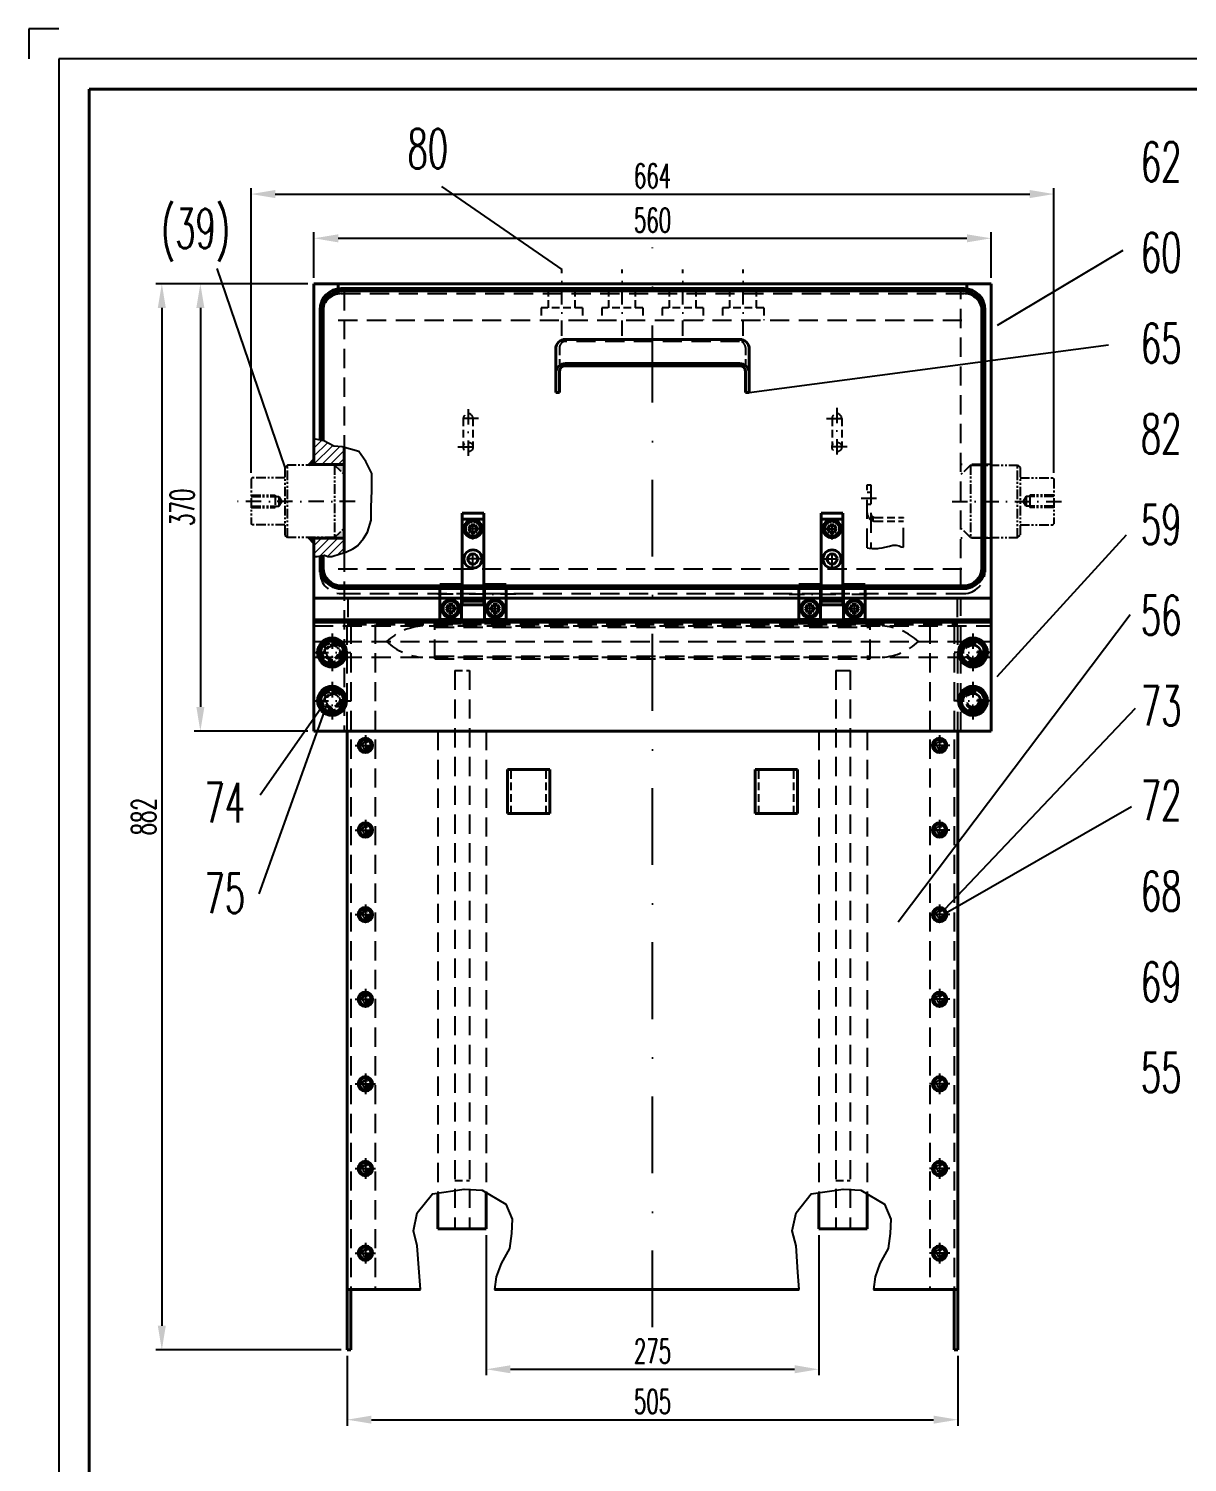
# Model space of a CAD drawing. Extents: x -1561 to -720, y 5788 to 6382.
# Drawn here: x -1561.4 to -1369.7, y 6144.7 to 6381.8 of the extents above; entities that cross this region are included whole.
import ezdxf

# ---------------------------------------------------------------- set-up
doc = ezdxf.new("R2010")
doc.units = 0
for name, pattern in [('PHANTOM2', [31.75, 15.875, -3.175, 3.175, -3.175, 3.175, -3.175]), ('STRICHPUNKT', [25.4, 12.7, -6.35, 0, -6.35]), ('VERDECKT', [9.525, 6.35, -3.175])]:
    doc.linetypes.add(name, pattern=pattern)
doc.layers.get('Defpoints').update_dxf_attribs({"linetype": 'CONTINUOUS'})
for name, color, linetype, lineweight in [('ACHSE', 150, 'STRICHPUNKT', 25), ('ANGEDEUTET', 150, 'PHANTOM2', 25), ('BEM', 6, 'CONTINUOUS', 25), ('SCHRAFFUR', 252, 'CONTINUOUS', 13), ('TEXT_7', 1, 'CONTINUOUS', 60), ('VERDECKT', 2, 'VERDECKT', 25), ('VOLL_03', 6, 'CONTINUOUS', 25), ('VOLL_05', 7, 'CONTINUOUS', 40)]:
    doc.layers.add(name, color=color, linetype=linetype, lineweight=lineweight)
doc.styles.add('ROMANS', font='romans.shx', dxfattribs={"width": 0.6, "height": 80})
doc.styles.get("Standard").update_dxf_attribs({"font": 'romans.shx', "width": 0.6})
doc.dimstyles.get("Standard").update_dxf_attribs({"dimtxt": 4, "dimasz": 4, "dimexe": 1, "dimexo": 1, "dimgap": 1, "dimtad": 1, "dimdsep": 46, "dimtxsty": 'Standard', "dimcen": 0, "dimclrd": 256, "dimclre": 256, "dimclrt": 256, "dimazin": 0, "dimtfac": 1, "dimtmove": 0, "dimatfit": 3, "dimfxl": 0, "dimtolj": 1, "dimtzin": 0, "dimarcsym": 0})

# ---------------------------------------------------------------- blocks, each defined once
blk = doc.blocks.new('*D60')
at = {"layer": 'BEM', "lineweight": -2}
for p, q in [((-1524.58, 6308.33), (-1524.58, 6355.47)), ((-1520.58, 6354.47), (-1395.78, 6354.47)), ((-1391.78, 6308.33), (-1391.78, 6355.47))]:
    blk.add_line(p, q, dxfattribs=at)
at = {"layer": 'BEM'}
for points in [[(-1520.58, 6355.14), (-1520.58, 6353.8), (-1524.58, 6354.47)], [(-1395.78, 6355.14), (-1395.78, 6353.8), (-1391.78, 6354.47)]]:
    blk.add_solid(points, dxfattribs=at)
at = {"layer": 'Defpoints', "color": 0}
for p in [(-1391.78, 6354.47), (-1524.58, 6307.33), (-1391.78, 6307.33)]:
    blk.add_point(p, dxfattribs=at)
at = {"layer": 'BEM', "insert": (-1458.18, 6357.47), "char_height": 4, "attachment_point": 5}
blk.add_mtext('\\A1;664', dxfattribs=at)
blk = doc.blocks.new('*D38')
at = {"layer": 'BEM', "lineweight": -2}
for p, q in [((-1515.18, 6339.63), (-1540.35, 6339.63)), ((-1539.35, 6335.63), (-1539.35, 6167.26)), ((-1509.68, 6163.26), (-1540.35, 6163.26))]:
    blk.add_line(p, q, dxfattribs=at)
at = {"layer": 'BEM'}
for points in [[(-1540.02, 6335.63), (-1538.69, 6335.63), (-1539.35, 6339.63)], [(-1540.02, 6167.26), (-1538.69, 6167.26), (-1539.35, 6163.26)]]:
    blk.add_solid(points, dxfattribs=at)
at = {"layer": 'Defpoints', "color": 0}
for p in [(-1514.18, 6339.63), (-1539.35, 6163.26), (-1508.68, 6163.26)]:
    blk.add_point(p, dxfattribs=at)
at = {"layer": 'BEM', "insert": (-1542.35, 6251.45), "char_height": 4, "attachment_point": 5, "rotation": 90}
blk.add_mtext('\\A1;882', dxfattribs=at)
blk = doc.blocks.new('*D37')
at = {"layer": 'BEM', "lineweight": -2}
for p, q in [((-1515.18, 6339.63), (-1533.98, 6339.63)), ((-1532.98, 6335.63), (-1532.98, 6269.63)), ((-1515.18, 6265.63), (-1533.98, 6265.63))]:
    blk.add_line(p, q, dxfattribs=at)
at = {"layer": 'BEM'}
for points in [[(-1533.64, 6335.63), (-1532.31, 6335.63), (-1532.98, 6339.63)], [(-1533.64, 6269.63), (-1532.31, 6269.63), (-1532.98, 6265.63)]]:
    blk.add_solid(points, dxfattribs=at)
at = {"layer": 'Defpoints', "color": 0}
for p in [(-1514.18, 6339.63), (-1532.98, 6265.63), (-1514.18, 6265.63)]:
    blk.add_point(p, dxfattribs=at)
at = {"layer": 'BEM', "insert": (-1535.98, 6302.63), "char_height": 4, "attachment_point": 5, "rotation": 90}
blk.add_mtext('\\A1;370', dxfattribs=at)
blk = doc.blocks.new('*D36')
at = {"layer": 'BEM', "lineweight": -2}
for p, q in [((-1514.18, 6340.63), (-1514.18, 6348.15)), ((-1510.18, 6347.15), (-1406.18, 6347.15)), ((-1402.18, 6340.63), (-1402.18, 6348.15))]:
    blk.add_line(p, q, dxfattribs=at)
at = {"layer": 'BEM'}
for points in [[(-1510.18, 6347.81), (-1510.18, 6346.48), (-1514.18, 6347.15)], [(-1406.18, 6347.81), (-1406.18, 6346.48), (-1402.18, 6347.15)]]:
    blk.add_solid(points, dxfattribs=at)
at = {"layer": 'Defpoints', "color": 0}
for p in [(-1402.18, 6347.15), (-1514.18, 6339.63), (-1402.18, 6339.63)]:
    blk.add_point(p, dxfattribs=at)
at = {"layer": 'BEM', "insert": (-1458.18, 6350.15), "char_height": 4, "attachment_point": 5}
blk.add_mtext('\\A1;560', dxfattribs=at)
blk = doc.blocks.new('*D35')
at = {"layer": 'BEM', "lineweight": -2}
for p, q in [((-1508.68, 6162.26), (-1508.68, 6150.71)), ((-1407.68, 6162.26), (-1407.68, 6150.71)), ((-1504.68, 6151.71), (-1411.68, 6151.71))]:
    blk.add_line(p, q, dxfattribs=at)
at = {"layer": 'BEM'}
for points in [[(-1504.68, 6152.38), (-1504.68, 6151.05), (-1508.68, 6151.71)], [(-1411.68, 6152.38), (-1411.68, 6151.05), (-1407.68, 6151.71)]]:
    blk.add_solid(points, dxfattribs=at)
at = {"layer": 'Defpoints', "color": 0}
for p in [(-1508.68, 6163.26), (-1407.68, 6163.26), (-1407.68, 6151.71)]:
    blk.add_point(p, dxfattribs=at)
at = {"layer": 'BEM', "insert": (-1458.18, 6154.71), "char_height": 4, "attachment_point": 5}
blk.add_mtext('\\A1;505', dxfattribs=at)
blk = doc.blocks.new('*D34')
at = {"layer": 'BEM', "lineweight": -2}
for p, q in [((-1485.68, 6182.26), (-1485.68, 6159.05)), ((-1430.68, 6182.26), (-1430.68, 6159.05)), ((-1481.68, 6160.05), (-1434.68, 6160.05))]:
    blk.add_line(p, q, dxfattribs=at)
at = {"layer": 'BEM'}
for points in [[(-1481.68, 6160.72), (-1481.68, 6159.39), (-1485.68, 6160.05)], [(-1434.68, 6160.72), (-1434.68, 6159.39), (-1430.68, 6160.05)]]:
    blk.add_solid(points, dxfattribs=at)
at = {"layer": 'Defpoints', "color": 0}
for p in [(-1485.68, 6183.26), (-1430.68, 6183.26), (-1430.68, 6160.05)]:
    blk.add_point(p, dxfattribs=at)
at = {"layer": 'BEM', "insert": (-1458.18, 6163.05), "char_height": 4, "attachment_point": 5}
blk.add_mtext('\\A1;275', dxfattribs=at)

msp = doc.modelspace()

# ---------------------------------------------------------------- hatches: boundary and pattern name
at = {"layer": 'SCHRAFFUR'}
h = msp.add_hatch(dxfattribs=at)
h.set_pattern_fill('ANSI31', color=256, scale=0.3, style=0)
h.set_pattern_definition([(45, (50, 2042.6136), (-0.6735192, 0.6735192), [])])
h.paths.add_polyline_path([(-1509.1835, 6312.5617), (-1509.5271, 6312.6599), (-1510.9001, 6312.772), (-1512.5532, 6313.6405), (-1514.1835, 6313.9493), (-1514.1835, 6309.733), (-1509.1835, 6309.733)])
h.paths.add_polyline_path([(-1512.4691, 6294.7302), (-1511.8807, 6294.5341), (-1511.2083, 6294.5341), (-1509.8353, 6294.9263), (-1509.1835, 6295.13), (-1509.1835, 6297.533), (-1514.1835, 6297.533), (-1514.1835, 6294.4982), (-1513.646, 6294.5341)])
for points in [[(-1514.1835, 6309.633), (-1514.1835, 6310.4815), (-1515.032, 6309.633)], [(-1514.1835, 6296.7845), (-1515.032, 6297.633), (-1514.1835, 6297.633)]]:
    msp.add_hatch(color=256, dxfattribs=at).paths.add_polyline_path(points)
h = msp.add_hatch(color=256, dxfattribs=at)
h.paths.add_polyline_path([(-1509.1835, 6309.733), (-1510.8835, 6309.733), (-1509.1835, 6308.033)])
h.paths.add_polyline_path([(-1509.1835, 6297.533), (-1509.1835, 6299.233), (-1510.8835, 6297.533)])

# ---------------------------------------------------------------- linework, layer by layer
at = {"layer": 'ACHSE'}
for p, q in [((-1458.1835, 6166.9968), (-1458.1835, 6345.6073)), ((-1507.384, 6207.2614), (-1503.9829, 6207.2614)), ((-1505.6835, 6208.962), (-1505.6835, 6205.5609)), ((-1408.9829, 6207.2614), (-1412.384, 6207.2614)), ((-1410.6835, 6208.962), (-1410.6835, 6205.5609)), ((-1505.6835, 6194.962), (-1505.6835, 6191.5609)), ((-1410.6835, 6194.962), (-1410.6835, 6191.5609)), ((-1507.384, 6193.2614), (-1503.9829, 6193.2614)), ((-1408.9829, 6193.2614), (-1412.384, 6193.2614)), ((-1505.6835, 6180.962), (-1505.6835, 6177.5609)), ((-1410.6835, 6180.962), (-1410.6835, 6177.5609)), ((-1507.384, 6179.2614), (-1503.9829, 6179.2614)), ((-1408.9829, 6179.2614), (-1412.384, 6179.2614))]:
    msp.add_line(p, q, dxfattribs=at)
at = {"layer": 'ACHSE', "ltscale": 0.2}
for p, q in [((-1473.1835, 6331.033), (-1473.1835, 6342.0131)), ((-1463.1835, 6331.033), (-1463.1835, 6342.0131)), ((-1453.1835, 6331.033), (-1453.1835, 6342.0131)), ((-1443.1835, 6331.033), (-1443.1835, 6342.0131)), ((-1488.6835, 6318.8681), (-1488.6835, 6310.9142)), ((-1427.6835, 6319.0915), (-1427.6835, 6311.1768)), ((-1486.9702, 6317.3522), (-1490.3967, 6317.3522)), ((-1429.3967, 6317.3522), (-1425.9702, 6317.3522)), ((-1490.3967, 6312.6274), (-1486.9702, 6312.6274)), ((-1425.9702, 6312.6274), (-1429.3967, 6312.6274)), ((-1423.6835, 6304.153), (-1421.0835, 6304.153)), ((-1507.3933, 6303.633), (-1527.0114, 6303.633)), ((-1408.6152, 6303.633), (-1390.0427, 6303.633)), ((-1487.8835, 6297.2976), (-1487.8835, 6300.8976)), ((-1428.4835, 6297.2976), (-1428.4835, 6300.8976)), ((-1486.0835, 6299.0976), (-1489.6835, 6299.0976)), ((-1430.2835, 6299.0976), (-1426.6835, 6299.0976)), ((-1487.8835, 6292.2976), (-1487.8835, 6295.8976)), ((-1428.4835, 6292.2976), (-1428.4835, 6295.8976)), ((-1486.0835, 6294.0976), (-1489.6835, 6294.0976)), ((-1430.2835, 6294.0976), (-1426.6835, 6294.0976)), ((-1480.7943, 6288.2976), (-1494.5176, 6288.2976)), ((-1491.5835, 6284.0976), (-1491.5835, 6287.6976)), ((-1484.1835, 6284.0976), (-1484.1835, 6287.6976)), ((-1435.5727, 6288.2976), (-1421.8493, 6288.2976)), ((-1432.1835, 6284.0976), (-1432.1835, 6287.6976)), ((-1424.7835, 6284.0976), (-1424.7835, 6287.6976)), ((-1489.7835, 6285.8976), (-1493.3835, 6285.8976)), ((-1485.9835, 6285.8976), (-1482.3835, 6285.8976)), ((-1430.3835, 6285.8976), (-1433.9835, 6285.8976)), ((-1426.5835, 6285.8976), (-1422.9835, 6285.8976)), ((-1511.1835, 6281.7491), (-1511.1835, 6275.5168)), ((-1405.1835, 6281.7491), (-1405.1835, 6275.5168)), ((-1514.2996, 6278.633), (-1508.0673, 6278.633)), ((-1402.0673, 6278.633), (-1408.2996, 6278.633)), ((-1511.1835, 6273.7491), (-1511.1835, 6267.5168)), ((-1405.1835, 6273.7491), (-1405.1835, 6267.5168)), ((-1514.2996, 6270.633), (-1508.0673, 6270.633)), ((-1402.0673, 6270.633), (-1408.2996, 6270.633)), ((-1505.6835, 6264.962), (-1505.6835, 6261.5609)), ((-1410.6835, 6264.962), (-1410.6835, 6261.5609)), ((-1507.384, 6263.2614), (-1503.9829, 6263.2614)), ((-1408.9829, 6263.2614), (-1412.384, 6263.2614)), ((-1505.6835, 6250.962), (-1505.6835, 6247.5609)), ((-1410.6835, 6250.962), (-1410.6835, 6247.5609)), ((-1507.384, 6249.2614), (-1503.9829, 6249.2614)), ((-1408.9829, 6249.2614), (-1412.384, 6249.2614)), ((-1507.384, 6235.2614), (-1503.9829, 6235.2614)), ((-1505.6835, 6236.962), (-1505.6835, 6233.5609)), ((-1408.9829, 6235.2614), (-1412.384, 6235.2614)), ((-1410.6835, 6236.962), (-1410.6835, 6233.5609)), ((-1507.384, 6221.2614), (-1503.9829, 6221.2614)), ((-1505.6835, 6222.962), (-1505.6835, 6219.5609)), ((-1408.9829, 6221.2614), (-1412.384, 6221.2614)), ((-1410.6835, 6222.962), (-1410.6835, 6219.5609))]:
    msp.add_line(p, q, dxfattribs=at)
at = {"layer": 'ANGEDEUTET', "ltscale": 0.1}
for p, q in [((-1518.5835, 6309.633), (-1518.9835, 6309.233)), ((-1518.9835, 6309.233), (-1518.9835, 6298.033)), ((-1510.7835, 6309.633), (-1518.5835, 6309.633)), ((-1518.5835, 6297.633), (-1518.5835, 6309.633)), ((-1510.8835, 6309.733), (-1509.1835, 6308.033)), ((-1510.7835, 6309.633), (-1510.7835, 6297.633)), ((-1405.5835, 6309.633), (-1407.1835, 6308.033)), ((-1405.5835, 6309.633), (-1405.5835, 6297.633)), ((-1405.5835, 6309.633), (-1397.7835, 6309.633)), ((-1397.7835, 6309.633), (-1397.3835, 6309.233)), ((-1397.7835, 6297.633), (-1397.7835, 6309.633)), ((-1397.3835, 6309.233), (-1397.3835, 6298.033)), ((-1524.3835, 6307.533), (-1524.5835, 6307.333)), ((-1524.5835, 6307.333), (-1524.5835, 6299.933)), ((-1518.9835, 6307.533), (-1524.3835, 6307.533)), ((-1397.3835, 6307.533), (-1391.9835, 6307.533)), ((-1391.9835, 6307.533), (-1391.7835, 6307.333)), ((-1391.7835, 6307.333), (-1391.7835, 6299.933)), ((-1524.5835, 6304.633), (-1520.6128, 6304.633)), ((-1524.5835, 6304.449), (-1520.0128, 6304.449)), ((-1520.6128, 6304.633), (-1520.6128, 6302.633)), ((-1520.0128, 6304.449), (-1519.5225, 6303.633)), ((-1520.0128, 6304.449), (-1520.0128, 6302.817)), ((-1396.3542, 6304.449), (-1396.8445, 6303.633)), ((-1391.7835, 6304.449), (-1396.3542, 6304.449)), ((-1396.3542, 6304.449), (-1396.3542, 6302.817)), ((-1391.7835, 6304.633), (-1395.7542, 6304.633)), ((-1395.7542, 6304.633), (-1395.7542, 6302.633)), ((-1524.5835, 6302.817), (-1520.0128, 6302.817)), ((-1524.5835, 6302.633), (-1520.6128, 6302.633)), ((-1520.0128, 6302.817), (-1519.5225, 6303.633)), ((-1396.3542, 6302.817), (-1396.8445, 6303.633)), ((-1391.7835, 6302.817), (-1396.3542, 6302.817)), ((-1391.7835, 6302.633), (-1395.7542, 6302.633)), ((-1524.3835, 6299.733), (-1524.5835, 6299.933)), ((-1518.9835, 6299.733), (-1524.3835, 6299.733)), ((-1397.3835, 6299.733), (-1391.9835, 6299.733)), ((-1391.9835, 6299.733), (-1391.7835, 6299.933)), ((-1518.5835, 6297.633), (-1518.9835, 6298.033)), ((-1510.7835, 6297.633), (-1518.5835, 6297.633)), ((-1510.8835, 6297.533), (-1509.1835, 6299.233)), ((-1405.5835, 6297.633), (-1407.1835, 6299.233)), ((-1405.5835, 6297.633), (-1397.7835, 6297.633)), ((-1397.7835, 6297.633), (-1397.3835, 6298.033))]:
    msp.add_line(p, q, dxfattribs=at)
at = {"layer": 'BEM'}
for p, q in [((-1493.08, 6355.7085), (-1473.1835, 6342.0131)), ((-1380.3922, 6345.107), (-1401.1835, 6332.7296)), ((-1530.265, 6342.141), (-1518.9835, 6309.233)), ((-1442.1835, 6321.633), (-1382.7405, 6329.5027)), ((-1401.1835, 6274.6304), (-1379.7906, 6298.0704)), ((-1379.1672, 6284.838), (-1417.5667, 6234.0396)), ((-1523.2342, 6238.692), (-1512.1835, 6269.647)), ((-1523.0818, 6255.0961), (-1513.1493, 6269.2561)), ((-1378.3497, 6269.3634), (-1409.8578, 6236.1322)), ((-1410.0835, 6235.2614), (-1378.9627, 6253.1757))]:
    msp.add_line(p, q, dxfattribs=at)
for points in [[(-1514.1835, 6294.4982), (-1513.646, 6294.5341), (-1512.4691, 6294.7302), (-1511.8807, 6294.5341), (-1511.2083, 6294.5341), (-1509.8353, 6294.9263), (-1508.9387, 6295.2064), (-1507.7619, 6295.7948), (-1506.9774, 6296.299), (-1505.9967, 6297.4757), (-1505.3243, 6298.5402), (-1504.7359, 6300.5013), (-1504.7359, 6302.6585), (-1504.6238, 6305.404), (-1504.6238, 6308.2615), (-1505.6044, 6310.2226), (-1506.7813, 6311.8755), (-1509.5271, 6312.6599), (-1510.9001, 6312.772), (-1512.5532, 6313.6405), (-1514.1835, 6313.9493)], [(-1496.5836, 6173.2614), (-1496.7813, 6176.1134), (-1497.0925, 6180.4691), (-1497.7148, 6182.958), (-1497.0925, 6185.9359), (-1494.6032, 6189.0472), (-1489.3133, 6189.8472), (-1486.3794, 6189.6694), (-1482.4676, 6187.3582), (-1481.4008, 6184.8692), (-1481.5341, 6182.5136), (-1481.8453, 6180.0246), (-1483.2233, 6177.5356), (-1484.0235, 6175.3578), (-1484.2958, 6173.2614)], [(-1433.9336, 6173.2614), (-1434.1313, 6176.1134), (-1434.4425, 6180.4691), (-1435.0648, 6182.958), (-1434.4425, 6185.9359), (-1431.9532, 6189.0472), (-1426.6633, 6189.8472), (-1423.7294, 6189.6694), (-1419.8177, 6187.3582), (-1418.7508, 6184.8692), (-1418.8841, 6182.5136), (-1419.1953, 6180.0246), (-1420.5733, 6177.5356), (-1421.3735, 6175.3578), (-1421.6458, 6173.2614)]]:
    msp.add_lwpolyline(points, dxfattribs=at)
at = {"layer": 'VERDECKT', "ltscale": 0.2}
for p, q in [((-1475.3835, 6335.633), (-1475.3835, 6339.633)), ((-1470.9835, 6335.633), (-1470.9835, 6339.633)), ((-1465.3835, 6335.633), (-1465.3835, 6339.633)), ((-1460.9835, 6335.633), (-1460.9835, 6339.633)), ((-1455.3835, 6335.633), (-1455.3835, 6339.633)), ((-1450.9835, 6335.633), (-1450.9835, 6339.633)), ((-1445.3835, 6335.633), (-1445.3835, 6339.633)), ((-1440.9835, 6335.633), (-1440.9835, 6339.633)), ((-1476.5835, 6335.633), (-1476.5835, 6333.633)), ((-1469.7835, 6335.633), (-1476.5835, 6335.633)), ((-1469.7835, 6335.633), (-1469.7835, 6333.633)), ((-1466.5835, 6335.633), (-1466.5835, 6333.633)), ((-1459.7835, 6335.633), (-1466.5835, 6335.633)), ((-1459.7835, 6335.633), (-1459.7835, 6333.633)), ((-1456.5835, 6335.633), (-1456.5835, 6333.633)), ((-1449.7835, 6335.633), (-1456.5835, 6335.633)), ((-1449.7835, 6335.633), (-1449.7835, 6333.633)), ((-1439.7835, 6335.633), (-1446.5835, 6335.633)), ((-1446.5835, 6335.633), (-1446.5835, 6333.633)), ((-1439.7835, 6335.633), (-1439.7835, 6333.633)), ((-1473.5835, 6329.073), (-1473.5835, 6325.073)), ((-1442.7835, 6329.073), (-1442.7835, 6325.073)), ((-1489.4835, 6317.3522), (-1489.4835, 6312.6274)), ((-1487.8835, 6317.3522), (-1487.8835, 6312.6274)), ((-1428.4835, 6317.3522), (-1428.4835, 6312.6274)), ((-1426.8835, 6317.3522), (-1426.8835, 6312.6274)), ((-1421.2835, 6300.953), (-1416.6835, 6300.953)), ((-1421.2835, 6300.353), (-1416.6835, 6300.353)), ((-1490.8835, 6275.633), (-1488.4835, 6275.633)), ((-1481.5835, 6252.0191), (-1481.5835, 6259.2614)), ((-1475.7835, 6252.0191), (-1475.7835, 6259.2614)), ((-1440.5835, 6252.0191), (-1440.5835, 6259.2614)), ((-1434.7835, 6252.0191), (-1434.7835, 6259.2614)), ((-1490.8835, 6191.2614), (-1488.4835, 6191.2614)), ((-1427.8835, 6191.2614), (-1425.4835, 6191.2614))]:
    msp.add_line(p, q, dxfattribs=at)
at = {"layer": 'VERDECKT', "ltscale": 0.5}
for p, q in [((-1509.6835, 6337.993), (-1406.6835, 6337.993)), ((-1509.1835, 6338.391), (-1509.1835, 6312.5617)), ((-1407.1835, 6265.633), (-1407.1835, 6338.391)), ((-1510.1835, 6333.633), (-1406.1835, 6333.633)), ((-1443.7835, 6330.073), (-1472.5835, 6330.073)), ((-1402.1835, 6309.733), (-1407.1835, 6309.733)), ((-1422.6835, 6295.9598), (-1422.6835, 6306.353)), ((-1422.6835, 6306.353), (-1422.0835, 6306.353)), ((-1422.6835, 6305.153), (-1422.0835, 6305.153)), ((-1422.0835, 6306.353), (-1422.0835, 6295.8698)), ((-1422.6835, 6303.153), (-1422.0835, 6303.153)), ((-1421.6835, 6300.4113), (-1421.6835, 6301.0602)), ((-1416.6835, 6296.0719), (-1416.6835, 6300.953)), ((-1402.1835, 6297.533), (-1407.1835, 6297.533)), ((-1509.1835, 6295.13), (-1509.1835, 6265.633)), ((-1510.1835, 6292.4663), (-1406.1835, 6292.4663)), ((-1509.6835, 6289.153), (-1406.6835, 6289.153)), ((-1509.6835, 6288.393), (-1406.6835, 6288.393)), ((-1508.5835, 6287.633), (-1508.5835, 6283.633)), ((-1407.7835, 6287.633), (-1407.7835, 6283.633)), ((-1514.1835, 6283.033), (-1402.1835, 6283.033)), ((-1508.6835, 6265.633), (-1508.6835, 6283.2614)), ((-1508.6835, 6283.2614), (-1407.6835, 6283.2614)), ((-1508.0835, 6283.2614), (-1508.0835, 6173.2614)), ((-1504.0835, 6283.2614), (-1504.0835, 6173.2614)), ((-1494.1835, 6277.6046), (-1494.1835, 6283.2614)), ((-1494.1835, 6282.8371), (-1422.1835, 6282.8371)), ((-1422.1835, 6277.6046), (-1422.1835, 6283.2614)), ((-1412.2835, 6283.2614), (-1412.2835, 6173.2614)), ((-1408.2835, 6283.2614), (-1408.2835, 6173.2614)), ((-1407.6835, 6265.633), (-1407.6835, 6283.2614)), ((-1514.1835, 6280.433), (-1402.1835, 6280.433)), ((-1494.1835, 6278.0288), (-1422.1835, 6278.0288)), ((-1514.1835, 6277.833), (-1402.1835, 6277.833)), ((-1494.1835, 6277.6046), (-1422.1835, 6277.6046)), ((-1490.8835, 6275.633), (-1490.8835, 6183.2614)), ((-1488.4835, 6275.633), (-1488.4835, 6183.2614)), ((-1427.8835, 6275.633), (-1425.4835, 6275.633)), ((-1427.8835, 6275.633), (-1427.8835, 6183.2614)), ((-1425.4835, 6275.633), (-1425.4835, 6183.2614)), ((-1493.6835, 6265.633), (-1493.6835, 6189.1863)), ((-1485.6835, 6265.633), (-1485.6835, 6189.2582)), ((-1430.6835, 6265.633), (-1430.6835, 6189.2392)), ((-1422.6835, 6265.633), (-1422.6835, 6189.0514))]:
    msp.add_line(p, q, dxfattribs=at)
msp.add_lwpolyline([(-1422.6835, 6295.9598), (-1422.3159, 6295.8802), (-1421.8313, 6295.8585), (-1420.9199, 6295.8296), (-1420.6957, 6295.9019), (-1420.2111, 6295.9525), (-1419.7337, 6296.0321), (-1418.9959, 6296.2346), (-1418.439, 6296.3575), (-1417.8604, 6296.3864), (-1417.3757, 6296.2635), (-1417.0213, 6296.1333), (-1416.6835, 6296.0719)], dxfattribs=at)
at = {"layer": 'VERDECKT', "ltscale": 0.2}
for centre, radius in [((-1488.6835, 6312.6274), 0.8), ((-1427.6835, 6312.6274), 0.8), ((-1511.1835, 6278.633), 1.5647), ((-1511.1835, 6278.633), 1.3), ((-1511.1835, 6278.633), 1.2), ((-1511.1835, 6270.633), 1.5647), ((-1511.1835, 6270.633), 1.3), ((-1511.1835, 6270.633), 1.2), ((-1505.6835, 6263.2614), 0.8235), ((-1505.6835, 6263.2614), 0.6), ((-1410.6835, 6263.2614), 0.8235), ((-1410.6835, 6263.2614), 0.6), ((-1505.6835, 6249.2614), 0.8235), ((-1505.6835, 6249.2614), 0.6), ((-1410.6835, 6249.2614), 0.8235), ((-1410.6835, 6249.2614), 0.6), ((-1505.6835, 6235.2614), 0.8235), ((-1505.6835, 6235.2614), 0.6), ((-1410.6835, 6235.2614), 0.8235), ((-1410.6835, 6235.2614), 0.6), ((-1505.6835, 6221.2614), 0.8235), ((-1505.6835, 6221.2614), 0.6), ((-1410.6835, 6221.2614), 0.8235), ((-1410.6835, 6221.2614), 0.6), ((-1505.6835, 6207.2614), 0.8235), ((-1505.6835, 6207.2614), 0.6), ((-1410.6835, 6207.2614), 0.8235), ((-1410.6835, 6207.2614), 0.6), ((-1505.6835, 6193.2614), 0.8235), ((-1505.6835, 6193.2614), 0.6), ((-1410.6835, 6193.2614), 0.8235), ((-1410.6835, 6193.2614), 0.6), ((-1505.6835, 6179.2614), 0.8235), ((-1505.6835, 6179.2614), 0.6), ((-1410.6835, 6179.2614), 0.8235), ((-1410.6835, 6179.2614), 0.6)]:
    msp.add_circle(centre, radius, dxfattribs=at)
at = {"layer": 'VERDECKT', "ltscale": 0.5}
for centre, radius in [((-1405.1835, 6278.633), 1.5647), ((-1405.1835, 6278.633), 1.3), ((-1405.1835, 6278.633), 1.2), ((-1405.1835, 6270.633), 1.5647), ((-1405.1835, 6270.633), 1.3), ((-1405.1835, 6270.633), 1.2)]:
    msp.add_circle(centre, radius, dxfattribs=at)
for centre, radius, start, end in [((-1509.6835, 6334.993), 3, 90, 180), ((-1509.6835, 6334.493), 3.5, 90, 141.082061), ((-1406.6835, 6334.993), 3, 0, 90), ((-1406.6835, 6334.493), 3.5, 38.917939, 90), ((-1472.5835, 6329.073), 1, 90, 180), ((-1421.2835, 6301.753), 1.4, 180, 270), ((-1421.2835, 6301.753), 0.8, 180, 270), ((-1509.6835, 6291.893), 3.5, 180, 270), ((-1406.6835, 6291.893), 3.5, 270, 0), ((-1509.6835, 6292.153), 3, 236.849952, 270), ((-1406.6835, 6292.153), 3, 270, 303.150048), ((-1495.5372, 6273.3184), 9.736, 93.806261, 133.051124), ((-1420.8298, 6273.3184), 9.736, 46.948876, 86.193739), ((-1495.5372, 6287.5475), 9.736, 226.948876, 266.193739), ((-1420.8298, 6287.5475), 9.736, 273.806261, 313.051124), ((-1405.1835, 6278.633), 0.986, 195, 105), ((-1405.1835, 6270.633), 0.986, 195, 105)]:
    msp.add_arc(centre, radius, start, end, dxfattribs=at)
at = {"layer": 'VERDECKT', "ltscale": 0.2}
for centre, radius, start, end in [((-1443.7835, 6329.073), 1, 0, 90), ((-1488.6835, 6317.3522), 0.8, 0, 180), ((-1427.6835, 6317.3522), 0.8, 0, 180), ((-1511.1835, 6278.633), 0.986, 75, 345), ((-1511.1835, 6270.633), 0.986, 75, 345), ((-1505.6835, 6263.2614), 0.478, 75, 345), ((-1410.6835, 6263.2614), 0.478, 195, 105), ((-1505.6835, 6249.2614), 0.478, 75, 345), ((-1410.6835, 6249.2614), 0.478, 195, 105), ((-1505.6835, 6235.2614), 0.478, 75, 345), ((-1410.6835, 6235.2614), 0.478, 195, 105), ((-1505.6835, 6221.2614), 0.478, 75, 345), ((-1410.6835, 6221.2614), 0.478, 195, 105), ((-1505.6835, 6207.2614), 0.478, 75, 345), ((-1410.6835, 6207.2614), 0.478, 195, 105), ((-1505.6835, 6193.2614), 0.478, 75, 345), ((-1410.6835, 6193.2614), 0.478, 195, 105), ((-1505.6835, 6179.2614), 0.478, 75, 345), ((-1410.6835, 6179.2614), 0.478, 195, 105)]:
    msp.add_arc(centre, radius, start, end, dxfattribs=at)
at = {"layer": 'VOLL_03', "ltscale": 0.8}
for p, q in [((-1556.3783, 6381.8285), (-1561.3783, 6381.8285)), ((-1561.3783, 6381.8285), (-1561.3783, 6376.8285)), ((-725.3783, 6376.8285), (-1556.3783, 6376.8285)), ((-1556.3783, 6376.8285), (-1556.3783, 5792.8285))]:
    msp.add_line(p, q, dxfattribs=at)
at = {"layer": 'VOLL_05', "ltscale": 0.8}
for p, q in [((-730.3783, 6371.8285), (-1551.3783, 6371.8285)), ((-1551.3783, 6371.8285), (-1551.3783, 5797.8285))]:
    msp.add_line(p, q, dxfattribs=at)
at = {"layer": 'VOLL_05'}
for p, q in [((-1514.1835, 6339.633), (-1514.1835, 6309.633)), ((-1514.1835, 6339.633), (-1402.1835, 6339.633)), ((-1510.1835, 6338.391), (-1510.1835, 6339.633)), ((-1481.1835, 6339.633), (-1435.1835, 6339.633)), ((-1406.1835, 6338.391), (-1406.1835, 6339.633)), ((-1402.1835, 6265.633), (-1402.1835, 6339.633)), ((-1509.6835, 6338.833), (-1406.6835, 6338.833)), ((-1509.6835, 6338.433), (-1406.6835, 6338.433)), ((-1513.1835, 6335.333), (-1513.1835, 6313.7599)), ((-1512.6835, 6335.433), (-1512.6835, 6313.6651)), ((-1403.6835, 6335.433), (-1403.6835, 6292.153)), ((-1403.1835, 6335.333), (-1403.1835, 6291.893)), ((-1472.5835, 6330.433), (-1443.7835, 6330.433)), ((-1474.1835, 6328.833), (-1474.1835, 6321.633)), ((-1442.1835, 6328.833), (-1442.1835, 6321.633)), ((-1472.5835, 6326.433), (-1443.7835, 6326.433)), ((-1443.7835, 6326.073), (-1472.5835, 6326.073)), ((-1473.5835, 6325.073), (-1473.5835, 6321.633)), ((-1442.7835, 6325.073), (-1442.7835, 6321.633)), ((-1474.1835, 6321.633), (-1473.5835, 6321.633)), ((-1442.1835, 6321.633), (-1442.7835, 6321.633)), ((-1509.1835, 6312.5617), (-1509.1835, 6295.13)), ((-1514.1835, 6310.4815), (-1515.032, 6309.633)), ((-1514.1835, 6309.733), (-1509.1835, 6309.733)), ((-1489.6835, 6301.6976), (-1489.6835, 6286.4976)), ((-1486.0835, 6301.6976), (-1489.6835, 6301.6976)), ((-1486.0835, 6301.6976), (-1486.0835, 6286.4976)), ((-1430.2835, 6301.6976), (-1430.2835, 6286.4976)), ((-1430.2835, 6301.6976), (-1426.6835, 6301.6976)), ((-1426.6835, 6301.6976), (-1426.6835, 6286.4976)), ((-1486.0835, 6300.6976), (-1489.6835, 6300.6976)), ((-1430.2835, 6300.6976), (-1426.6835, 6300.6976)), ((-1514.1835, 6296.7845), (-1515.032, 6297.633)), ((-1514.1835, 6297.633), (-1514.1835, 6265.633)), ((-1514.1835, 6297.533), (-1509.1835, 6297.533)), ((-1513.1835, 6294.6111), (-1513.1835, 6291.893)), ((-1512.6835, 6294.6945), (-1512.6835, 6292.153)), ((-1493.3835, 6283.4976), (-1493.3835, 6289.8976)), ((-1493.3835, 6289.8976), (-1489.7835, 6289.8976)), ((-1489.7835, 6289.8976), (-1489.7835, 6283.4976)), ((-1485.9835, 6289.8976), (-1485.9835, 6283.4976)), ((-1482.3835, 6289.8976), (-1485.9835, 6289.8976)), ((-1482.3835, 6283.4976), (-1482.3835, 6289.8976)), ((-1433.9835, 6283.4976), (-1433.9835, 6289.8976)), ((-1433.9835, 6289.8976), (-1430.3835, 6289.8976)), ((-1430.3835, 6289.8976), (-1430.3835, 6283.4976)), ((-1426.5835, 6289.8976), (-1426.5835, 6283.4976)), ((-1422.9835, 6289.8976), (-1426.5835, 6289.8976)), ((-1422.9835, 6283.4976), (-1422.9835, 6289.8976)), ((-1514.1835, 6287.633), (-1402.1835, 6287.633)), ((-1509.6835, 6289.633), (-1406.6835, 6289.633)), ((-1509.6835, 6289.233), (-1406.6835, 6289.233)), ((-1493.3835, 6289.2976), (-1489.7835, 6289.2976)), ((-1482.3835, 6289.2976), (-1485.9835, 6289.2976)), ((-1433.9835, 6289.2976), (-1430.3835, 6289.2976)), ((-1422.9835, 6289.2976), (-1426.5835, 6289.2976)), ((-1486.0835, 6287.0976), (-1489.6835, 6287.0976)), ((-1486.0835, 6286.4976), (-1489.6835, 6286.4976)), ((-1430.2835, 6287.0976), (-1426.6835, 6287.0976)), ((-1430.2835, 6286.4976), (-1426.6835, 6286.4976)), ((-1514.1835, 6284.033), (-1402.1835, 6284.033)), ((-1514.1835, 6283.633), (-1402.1835, 6283.633)), ((-1489.7835, 6284.0976), (-1493.3835, 6284.0976)), ((-1489.7835, 6283.4976), (-1493.3835, 6283.4976)), ((-1482.3835, 6284.0976), (-1485.9835, 6284.0976)), ((-1482.3835, 6283.4976), (-1485.9835, 6283.4976)), ((-1433.9835, 6284.0976), (-1430.3835, 6284.0976)), ((-1433.9835, 6283.4976), (-1430.3835, 6283.4976)), ((-1426.5835, 6284.0976), (-1422.9835, 6284.0976)), ((-1426.5835, 6283.4976), (-1422.9835, 6283.4976)), ((-1513.0835, 6279.73), (-1511.1835, 6280.8269)), ((-1509.2835, 6279.73), (-1511.1835, 6280.8269)), ((-1407.0835, 6279.73), (-1405.1835, 6280.8269)), ((-1403.2835, 6279.73), (-1405.1835, 6280.8269)), ((-1513.0835, 6279.73), (-1513.0835, 6277.536)), ((-1509.2835, 6279.73), (-1509.2835, 6277.536)), ((-1407.0835, 6279.73), (-1407.0835, 6277.536)), ((-1403.2835, 6279.73), (-1403.2835, 6277.536)), ((-1513.0835, 6277.536), (-1511.1835, 6276.4391)), ((-1509.2835, 6277.536), (-1511.1835, 6276.4391)), ((-1407.0835, 6277.536), (-1405.1835, 6276.4391)), ((-1403.2835, 6277.536), (-1405.1835, 6276.4391)), ((-1513.0835, 6271.73), (-1511.1835, 6272.8269)), ((-1513.0835, 6271.73), (-1513.0835, 6269.536)), ((-1509.2835, 6271.73), (-1511.1835, 6272.8269)), ((-1509.2835, 6271.73), (-1509.2835, 6269.536)), ((-1407.0835, 6271.73), (-1405.1835, 6272.8269)), ((-1407.0835, 6271.73), (-1407.0835, 6269.536)), ((-1403.2835, 6271.73), (-1405.1835, 6272.8269)), ((-1403.2835, 6271.73), (-1403.2835, 6269.536)), ((-1513.0835, 6269.536), (-1511.1835, 6268.4391)), ((-1509.2835, 6269.536), (-1511.1835, 6268.4391)), ((-1407.0835, 6269.536), (-1405.1835, 6268.4391)), ((-1403.2835, 6269.536), (-1405.1835, 6268.4391)), ((-1514.1835, 6265.633), (-1488.3835, 6265.633)), ((-1508.6835, 6265.633), (-1508.6835, 6174.1427)), ((-1506.6835, 6263.8388), (-1505.6835, 6264.4161)), ((-1506.6835, 6263.8388), (-1506.6835, 6262.6841)), ((-1504.6835, 6263.8388), (-1505.6835, 6264.4161)), ((-1504.6835, 6263.8388), (-1504.6835, 6262.6841)), ((-1488.3835, 6265.633), (-1427.9835, 6265.633)), ((-1427.9835, 6265.633), (-1402.1835, 6265.633)), ((-1411.6835, 6263.8388), (-1410.6835, 6264.4161)), ((-1411.6835, 6263.8388), (-1411.6835, 6262.6841)), ((-1409.6835, 6263.8388), (-1410.6835, 6264.4161)), ((-1409.6835, 6263.8388), (-1409.6835, 6262.6841)), ((-1407.6835, 6265.633), (-1407.6835, 6174.1427)), ((-1506.6835, 6262.6841), (-1505.6835, 6262.1067)), ((-1504.6835, 6262.6841), (-1505.6835, 6262.1067)), ((-1411.6835, 6262.6841), (-1410.6835, 6262.1067)), ((-1409.6835, 6262.6841), (-1410.6835, 6262.1067)), ((-1482.1835, 6252.0191), (-1482.1835, 6259.2614)), ((-1482.1835, 6259.2614), (-1475.1835, 6259.2614)), ((-1475.1835, 6252.0191), (-1475.1835, 6259.2614)), ((-1441.1835, 6259.2614), (-1434.1835, 6259.2614)), ((-1441.1835, 6252.0191), (-1441.1835, 6259.2614)), ((-1434.1835, 6252.0191), (-1434.1835, 6259.2614)), ((-1482.1835, 6252.0191), (-1475.1835, 6252.0191)), ((-1441.1835, 6252.0191), (-1434.1835, 6252.0191)), ((-1506.6835, 6249.8388), (-1505.6835, 6250.4161)), ((-1506.6835, 6249.8388), (-1506.6835, 6248.6841)), ((-1504.6835, 6249.8388), (-1505.6835, 6250.4161)), ((-1504.6835, 6249.8388), (-1504.6835, 6248.6841)), ((-1411.6835, 6249.8388), (-1410.6835, 6250.4161)), ((-1411.6835, 6249.8388), (-1411.6835, 6248.6841)), ((-1409.6835, 6249.8388), (-1410.6835, 6250.4161)), ((-1409.6835, 6249.8388), (-1409.6835, 6248.6841)), ((-1506.6835, 6248.6841), (-1505.6835, 6248.1067)), ((-1504.6835, 6248.6841), (-1505.6835, 6248.1067)), ((-1411.6835, 6248.6841), (-1410.6835, 6248.1067)), ((-1409.6835, 6248.6841), (-1410.6835, 6248.1067)), ((-1506.6835, 6235.8388), (-1505.6835, 6236.4161)), ((-1506.6835, 6235.8388), (-1506.6835, 6234.6841)), ((-1504.6835, 6235.8388), (-1505.6835, 6236.4161)), ((-1504.6835, 6235.8388), (-1504.6835, 6234.6841)), ((-1411.6835, 6235.8388), (-1410.6835, 6236.4161)), ((-1411.6835, 6235.8388), (-1411.6835, 6234.6841)), ((-1409.6835, 6235.8388), (-1410.6835, 6236.4161)), ((-1409.6835, 6235.8388), (-1409.6835, 6234.6841)), ((-1506.6835, 6234.6841), (-1505.6835, 6234.1067)), ((-1504.6835, 6234.6841), (-1505.6835, 6234.1067)), ((-1411.6835, 6234.6841), (-1410.6835, 6234.1067)), ((-1409.6835, 6234.6841), (-1410.6835, 6234.1067)), ((-1506.6835, 6221.8388), (-1505.6835, 6222.4161)), ((-1506.6835, 6221.8388), (-1506.6835, 6220.6841)), ((-1504.6835, 6221.8388), (-1505.6835, 6222.4161)), ((-1504.6835, 6221.8388), (-1504.6835, 6220.6841)), ((-1411.6835, 6221.8388), (-1410.6835, 6222.4161)), ((-1411.6835, 6221.8388), (-1411.6835, 6220.6841)), ((-1409.6835, 6221.8388), (-1410.6835, 6222.4161)), ((-1409.6835, 6221.8388), (-1409.6835, 6220.6841)), ((-1506.6835, 6220.6841), (-1505.6835, 6220.1067)), ((-1504.6835, 6220.6841), (-1505.6835, 6220.1067)), ((-1411.6835, 6220.6841), (-1410.6835, 6220.1067)), ((-1409.6835, 6220.6841), (-1410.6835, 6220.1067)), ((-1506.6835, 6207.8388), (-1505.6835, 6208.4161)), ((-1506.6835, 6207.8388), (-1506.6835, 6206.6841)), ((-1504.6835, 6207.8388), (-1505.6835, 6208.4161)), ((-1504.6835, 6207.8388), (-1504.6835, 6206.6841)), ((-1411.6835, 6207.8388), (-1410.6835, 6208.4161)), ((-1411.6835, 6207.8388), (-1411.6835, 6206.6841)), ((-1409.6835, 6207.8388), (-1410.6835, 6208.4161)), ((-1409.6835, 6207.8388), (-1409.6835, 6206.6841)), ((-1506.6835, 6206.6841), (-1505.6835, 6206.1067)), ((-1504.6835, 6206.6841), (-1505.6835, 6206.1067)), ((-1411.6835, 6206.6841), (-1410.6835, 6206.1067)), ((-1409.6835, 6206.6841), (-1410.6835, 6206.1067)), ((-1506.6835, 6193.8388), (-1505.6835, 6194.4161)), ((-1506.6835, 6193.8388), (-1506.6835, 6192.6841)), ((-1506.6835, 6192.6841), (-1505.6835, 6192.1067)), ((-1504.6835, 6193.8388), (-1505.6835, 6194.4161)), ((-1504.6835, 6192.6841), (-1505.6835, 6192.1067)), ((-1504.6835, 6193.8388), (-1504.6835, 6192.6841)), ((-1411.6835, 6193.8388), (-1410.6835, 6194.4161)), ((-1411.6835, 6193.8388), (-1411.6835, 6192.6841)), ((-1411.6835, 6192.6841), (-1410.6835, 6192.1067)), ((-1409.6835, 6193.8388), (-1410.6835, 6194.4161)), ((-1409.6835, 6192.6841), (-1410.6835, 6192.1067)), ((-1409.6835, 6193.8388), (-1409.6835, 6192.6841)), ((-1493.6835, 6189.1863), (-1493.6835, 6183.2614)), ((-1485.6835, 6189.2582), (-1485.6835, 6183.2614)), ((-1430.6835, 6183.2614), (-1430.6835, 6189.2392)), ((-1422.6835, 6189.0514), (-1422.6835, 6183.2614)), ((-1493.6835, 6183.2614), (-1485.6835, 6183.2614)), ((-1430.6835, 6183.2614), (-1422.6835, 6183.2614)), ((-1506.6835, 6179.8388), (-1505.6835, 6180.4161)), ((-1506.6835, 6179.8388), (-1506.6835, 6178.6841)), ((-1506.6835, 6178.6841), (-1505.6835, 6178.1067)), ((-1504.6835, 6179.8388), (-1505.6835, 6180.4161)), ((-1504.6835, 6178.6841), (-1505.6835, 6178.1067)), ((-1504.6835, 6179.8388), (-1504.6835, 6178.6841)), ((-1411.6835, 6179.8388), (-1410.6835, 6180.4161)), ((-1411.6835, 6179.8388), (-1411.6835, 6178.6841)), ((-1411.6835, 6178.6841), (-1410.6835, 6178.1067)), ((-1409.6835, 6179.8388), (-1410.6835, 6180.4161)), ((-1409.6835, 6178.6841), (-1410.6835, 6178.1067)), ((-1409.6835, 6179.8388), (-1409.6835, 6178.6841)), ((-1508.6835, 6174.1427), (-1508.6835, 6163.2614)), ((-1407.6835, 6174.1427), (-1407.6835, 6163.2614)), ((-1508.6835, 6173.2614), (-1496.5836, 6173.2614)), ((-1508.0835, 6173.2614), (-1508.0835, 6163.2614)), ((-1484.2958, 6173.2614), (-1433.9336, 6173.2614)), ((-1421.6458, 6173.2614), (-1407.6835, 6173.2614)), ((-1408.2835, 6173.2614), (-1408.2835, 6163.2614)), ((-1508.6835, 6163.2614), (-1508.0835, 6163.2614)), ((-1407.6835, 6163.2614), (-1408.2835, 6163.2614))]:
    msp.add_line(p, q, dxfattribs=at)
at = {"layer": 'VOLL_05', "color": 7, "linetype": 'Continuous', "lineweight": 50}
for p, q in [((-1488.5765, 6299.0981), (-1488.2298, 6299.6979)), ((-1488.2298, 6299.6979), (-1487.5371, 6299.6979)), ((-1487.5371, 6299.6979), (-1487.1905, 6299.0972)), ((-1428.8298, 6299.6979), (-1429.1765, 6299.0972)), ((-1428.1371, 6299.6979), (-1428.8298, 6299.6979)), ((-1427.7905, 6299.0981), (-1428.1371, 6299.6979)), ((-1488.2298, 6298.4974), (-1488.5765, 6299.0981)), ((-1487.5371, 6298.4974), (-1488.2298, 6298.4974)), ((-1487.1905, 6299.0972), (-1487.5371, 6298.4974)), ((-1429.1765, 6299.0972), (-1428.8298, 6298.4974)), ((-1428.8298, 6298.4974), (-1428.1371, 6298.4974)), ((-1428.1371, 6298.4974), (-1427.7905, 6299.0981)), ((-1492.2765, 6285.8981), (-1491.9298, 6286.4979)), ((-1491.9298, 6285.2974), (-1492.2765, 6285.8981)), ((-1491.9298, 6286.4979), (-1491.2371, 6286.4979)), ((-1491.2371, 6285.2974), (-1491.9298, 6285.2974)), ((-1491.2371, 6286.4979), (-1490.8905, 6285.8972)), ((-1490.8905, 6285.8972), (-1491.2371, 6285.2974)), ((-1484.8765, 6285.8981), (-1484.5298, 6286.4979)), ((-1484.5298, 6285.2974), (-1484.8765, 6285.8981)), ((-1484.5298, 6286.4979), (-1483.8371, 6286.4979)), ((-1483.8371, 6285.2974), (-1484.5298, 6285.2974)), ((-1483.8371, 6286.4979), (-1483.4905, 6285.8972)), ((-1483.4905, 6285.8972), (-1483.8371, 6285.2974)), ((-1432.5298, 6286.4979), (-1432.8765, 6285.8972)), ((-1432.8765, 6285.8972), (-1432.5298, 6285.2974)), ((-1431.8371, 6286.4979), (-1432.5298, 6286.4979)), ((-1432.5298, 6285.2974), (-1431.8371, 6285.2974)), ((-1431.4905, 6285.8981), (-1431.8371, 6286.4979)), ((-1431.8371, 6285.2974), (-1431.4905, 6285.8981)), ((-1425.1298, 6286.4979), (-1425.4765, 6285.8972)), ((-1425.4765, 6285.8972), (-1425.1298, 6285.2974)), ((-1424.4371, 6286.4979), (-1425.1298, 6286.4979)), ((-1425.1298, 6285.2974), (-1424.4371, 6285.2974)), ((-1424.0905, 6285.8981), (-1424.4371, 6286.4979)), ((-1424.4371, 6285.2974), (-1424.0905, 6285.8981))]:
    msp.add_line(p, q, dxfattribs=at)
at = {"layer": 'VOLL_05'}
for centre, radius in [((-1487.8835, 6299.0976), 1.5), ((-1428.4835, 6299.0976), 1.5), ((-1487.8835, 6294.0976), 1.5), ((-1487.8835, 6294.0976), 0.84), ((-1428.4835, 6294.0976), 1.5), ((-1428.4835, 6294.0976), 0.84), ((-1491.5835, 6285.8976), 1.5), ((-1484.1835, 6285.8976), 1.5), ((-1432.1835, 6285.8976), 1.5), ((-1424.7835, 6285.8976), 1.5), ((-1511.1835, 6278.633), 2.4), ((-1511.1835, 6278.633), 2.2), ((-1511.1835, 6278.633), 1.9), ((-1405.1835, 6278.633), 2.4), ((-1405.1835, 6278.633), 2.2), ((-1405.1835, 6278.633), 1.9), ((-1511.1835, 6270.633), 2.4), ((-1511.1835, 6270.633), 2.2), ((-1511.1835, 6270.633), 1.9), ((-1405.1835, 6270.633), 2.4), ((-1405.1835, 6270.633), 2.2), ((-1405.1835, 6270.633), 1.9), ((-1505.6835, 6263.2614), 1.2), ((-1505.6835, 6263.2614), 1), ((-1410.6835, 6263.2614), 1.2), ((-1410.6835, 6263.2614), 1), ((-1505.6835, 6249.2614), 1.2), ((-1505.6835, 6249.2614), 1), ((-1410.6835, 6249.2614), 1.2), ((-1410.6835, 6249.2614), 1), ((-1505.6835, 6235.2614), 1.2), ((-1505.6835, 6235.2614), 1), ((-1410.6835, 6235.2614), 1.2), ((-1410.6835, 6235.2614), 1), ((-1505.6835, 6221.2614), 1.2), ((-1505.6835, 6221.2614), 1), ((-1410.6835, 6221.2614), 1.2), ((-1410.6835, 6221.2614), 1), ((-1505.6835, 6207.2614), 1.2), ((-1505.6835, 6207.2614), 1), ((-1410.6835, 6207.2614), 1.2), ((-1410.6835, 6207.2614), 1), ((-1505.6835, 6193.2614), 1.2), ((-1505.6835, 6193.2614), 1), ((-1410.6835, 6193.2614), 1.2), ((-1410.6835, 6193.2614), 1), ((-1505.6835, 6179.2614), 1.2), ((-1505.6835, 6179.2614), 1), ((-1410.6835, 6179.2614), 1.2), ((-1410.6835, 6179.2614), 1)]:
    msp.add_circle(centre, radius, dxfattribs=at)
at = {"layer": 'VOLL_05', "color": 7, "linetype": 'Continuous', "lineweight": 50}
for centre in [(-1487.8835, 6299.0976), (-1428.4835, 6299.0976), (-1491.5835, 6285.8976), (-1484.1835, 6285.8976), (-1432.1835, 6285.8976), (-1424.7835, 6285.8976)]:
    msp.add_circle(centre, 1.3, dxfattribs=at)
at = {"layer": 'VOLL_05'}
for centre, radius, start, end in [((-1509.6835, 6335.333), 3.5, 90, 180), ((-1509.6835, 6335.433), 3, 90, 180), ((-1406.6835, 6335.333), 3.5, 0, 90), ((-1406.6835, 6335.433), 3, 0, 90), ((-1509.6835, 6334.493), 3.5, 141.082061, 180), ((-1406.6835, 6334.493), 3.5, 0, 38.917939), ((-1472.5835, 6328.833), 1.6, 90, 180), ((-1443.7835, 6328.833), 1.6, 0, 90), ((-1472.5835, 6324.833), 1.6, 90, 180), ((-1472.5835, 6325.073), 1, 90, 180), ((-1443.7835, 6324.833), 1.6, 0, 90), ((-1443.7835, 6325.073), 1, 0, 90), ((-1509.6835, 6292.733), 3.5, 180, 270), ((-1509.6835, 6292.633), 3, 180, 270), ((-1406.6835, 6292.733), 3.5, 270, 0), ((-1406.6835, 6292.633), 3, 270, 0), ((-1509.6835, 6292.153), 3, 180, 236.849952), ((-1406.6835, 6292.153), 3, 303.150048, 0), ((-1505.6835, 6263.2614), 1.1, 155.380023, 204.619977), ((-1505.6835, 6263.2614), 1.1, 95.380018, 144.619984), ((-1505.6835, 6263.2614), 1.1, 35.380016, 84.619982), ((-1505.6835, 6263.2614), 1.1, 335.380023, 24.619977), ((-1410.6835, 6263.2614), 1.1, 155.380023, 204.619977), ((-1410.6835, 6263.2614), 1.1, 95.380018, 144.619984), ((-1410.6835, 6263.2614), 1.1, 35.380016, 84.619982), ((-1410.6835, 6263.2614), 1.1, 335.380023, 24.619977), ((-1505.6835, 6263.2614), 1.1, 215.380016, 264.619982), ((-1505.6835, 6263.2614), 1.1, 275.380018, 324.619984), ((-1410.6835, 6263.2614), 1.1, 215.380016, 264.619982), ((-1410.6835, 6263.2614), 1.1, 275.380018, 324.619984), ((-1505.6835, 6249.2614), 1.1, 155.380023, 204.619977), ((-1505.6835, 6249.2614), 1.1, 95.380018, 144.619984), ((-1505.6835, 6249.2614), 1.1, 35.380016, 84.619982), ((-1505.6835, 6249.2614), 1.1, 335.380023, 24.619977), ((-1410.6835, 6249.2614), 1.1, 155.380023, 204.619977), ((-1410.6835, 6249.2614), 1.1, 95.380018, 144.619984), ((-1410.6835, 6249.2614), 1.1, 35.380016, 84.619982), ((-1410.6835, 6249.2614), 1.1, 335.380023, 24.619977), ((-1505.6835, 6249.2614), 1.1, 215.380016, 264.619982), ((-1505.6835, 6249.2614), 1.1, 275.380018, 324.619984), ((-1410.6835, 6249.2614), 1.1, 215.380016, 264.619982), ((-1410.6835, 6249.2614), 1.1, 275.380018, 324.619984), ((-1505.6835, 6235.2614), 1.1, 155.380023, 204.619977), ((-1505.6835, 6235.2614), 1.1, 95.380018, 144.619984), ((-1505.6835, 6235.2614), 1.1, 35.380016, 84.619982), ((-1505.6835, 6235.2614), 1.1, 335.380023, 24.619977), ((-1410.6835, 6235.2614), 1.1, 155.380023, 204.619977), ((-1410.6835, 6235.2614), 1.1, 95.380018, 144.619984), ((-1410.6835, 6235.2614), 1.1, 35.380016, 84.619982), ((-1410.6835, 6235.2614), 1.1, 335.380023, 24.619977), ((-1505.6835, 6235.2614), 1.1, 215.380016, 264.619982), ((-1505.6835, 6235.2614), 1.1, 275.380018, 324.619984), ((-1410.6835, 6235.2614), 1.1, 215.380016, 264.619982), ((-1410.6835, 6235.2614), 1.1, 275.380018, 324.619984), ((-1505.6835, 6221.2614), 1.1, 155.380023, 204.619977), ((-1505.6835, 6221.2614), 1.1, 95.380018, 144.619984), ((-1505.6835, 6221.2614), 1.1, 35.380016, 84.619982), ((-1505.6835, 6221.2614), 1.1, 335.380023, 24.619977), ((-1410.6835, 6221.2614), 1.1, 155.380023, 204.619977), ((-1410.6835, 6221.2614), 1.1, 95.380018, 144.619984), ((-1410.6835, 6221.2614), 1.1, 35.380016, 84.619982), ((-1410.6835, 6221.2614), 1.1, 335.380023, 24.619977), ((-1505.6835, 6221.2614), 1.1, 215.380016, 264.619982), ((-1505.6835, 6221.2614), 1.1, 275.380018, 324.619984), ((-1410.6835, 6221.2614), 1.1, 215.380016, 264.619982), ((-1410.6835, 6221.2614), 1.1, 275.380018, 324.619984), ((-1505.6835, 6207.2614), 1.1, 155.380023, 204.619977), ((-1505.6835, 6207.2614), 1.1, 95.380018, 144.619984), ((-1505.6835, 6207.2614), 1.1, 35.380016, 84.619982), ((-1505.6835, 6207.2614), 1.1, 335.380023, 24.619977), ((-1410.6835, 6207.2614), 1.1, 155.380023, 204.619977), ((-1410.6835, 6207.2614), 1.1, 95.380018, 144.619984), ((-1410.6835, 6207.2614), 1.1, 35.380016, 84.619982), ((-1410.6835, 6207.2614), 1.1, 335.380023, 24.619977), ((-1505.6835, 6207.2614), 1.1, 215.380016, 264.619982), ((-1505.6835, 6207.2614), 1.1, 275.380018, 324.619984), ((-1410.6835, 6207.2614), 1.1, 215.380016, 264.619982), ((-1410.6835, 6207.2614), 1.1, 275.380018, 324.619984), ((-1505.6835, 6193.2614), 1.1, 155.380023, 204.619977), ((-1505.6835, 6193.2614), 1.1, 95.380018, 144.619984), ((-1505.6835, 6193.2614), 1.1, 215.380016, 264.619982), ((-1505.6835, 6193.2614), 1.1, 35.380016, 84.619982), ((-1505.6835, 6193.2614), 1.1, 275.380018, 324.619984), ((-1505.6835, 6193.2614), 1.1, 335.380023, 24.619977), ((-1410.6835, 6193.2614), 1.1, 155.380023, 204.619977), ((-1410.6835, 6193.2614), 1.1, 95.380018, 144.619984), ((-1410.6835, 6193.2614), 1.1, 215.380016, 264.619982), ((-1410.6835, 6193.2614), 1.1, 35.380016, 84.619982), ((-1410.6835, 6193.2614), 1.1, 275.380018, 324.619984), ((-1410.6835, 6193.2614), 1.1, 335.380023, 24.619977), ((-1505.6835, 6179.2614), 1.1, 155.380023, 204.619977), ((-1505.6835, 6179.2614), 1.1, 95.380018, 144.619984), ((-1505.6835, 6179.2614), 1.1, 215.380016, 264.619982), ((-1505.6835, 6179.2614), 1.1, 35.380016, 84.619982), ((-1505.6835, 6179.2614), 1.1, 275.380018, 324.619984), ((-1505.6835, 6179.2614), 1.1, 335.380023, 24.619977), ((-1410.6835, 6179.2614), 1.1, 155.380023, 204.619977), ((-1410.6835, 6179.2614), 1.1, 95.380018, 144.619984), ((-1410.6835, 6179.2614), 1.1, 215.380016, 264.619982), ((-1410.6835, 6179.2614), 1.1, 35.380016, 84.619982), ((-1410.6835, 6179.2614), 1.1, 275.380018, 324.619984), ((-1410.6835, 6179.2614), 1.1, 335.380023, 24.619977)]:
    msp.add_arc(centre, radius, start, end, dxfattribs=at)

# ---------------------------------------------------------------- texts
at = {"layer": 'TEXT_7', "style": 'ROMANS', "width": 0.6}
for s, p in [('80', (-1498.7243, 6358.7032)), ('62', (-1377.4073, 6356.5286)), ('(39)', (-1539.4784, 6345.5059)), ('60', (-1377.4073, 6341.5286)), ('65', (-1377.4073, 6326.5286)), ('82', (-1377.4073, 6311.5286)), ('59', (-1377.4073, 6296.5286)), ('56', (-1377.4073, 6281.5286)), ('73', (-1377.4073, 6266.5286)), ('74', (-1532.3023, 6250.5276)), ('72', (-1377.4073, 6250.8783)), ('68', (-1377.4073, 6235.8783)), ('75', (-1532.3023, 6235.5276)), ('69', (-1377.4073, 6220.8783)), ('55', (-1377.4073, 6205.8783))]:
    msp.add_text(s, height=6.53441, dxfattribs=at).set_placement(p)

# ---------------------------------------------------------------- dimensions: what is measured, and where the dimension line sits
at = {"layer": 'BEM'}
for base, p1, p2, picture, middle in [((-1391.7835, 6354.4701), (-1524.5835, 6307.333), (-1391.7835, 6307.333), '*D60', (-1458.1835, 6357.4701)), ((-1402.1835, 6347.1453), (-1514.1835, 6339.633), (-1402.1835, 6339.633), '*D36', (-1458.1835, 6350.1453)), ((-1430.6835, 6160.0541), (-1485.6835, 6183.2614), (-1430.6835, 6183.2614), '*D34', (-1458.1835, 6163.0541)), ((-1407.6835, 6151.7149), (-1508.6835, 6163.2614), (-1407.6835, 6163.2614), '*D35', (-1458.1835, 6154.7149))]:
    dim = msp.add_linear_dim(base=base, p1=p1, p2=p2, dimstyle='Standard', override={"dimlfac": 5}, dxfattribs=at)
    dim.commit()
    dim.dimension.update_dxf_attribs({"geometry": picture, "text_midpoint": middle})
dim = msp.add_linear_dim(base=(-1539.354, 6163.2614), p1=(-1514.1835, 6339.633), p2=(-1508.6835, 6163.2614), angle=90, text='882', dimstyle='Standard', override={"dimlfac": 5}, dxfattribs=at)
dim.commit()
dim.dimension.update_dxf_attribs({"geometry": '*D38', "text_midpoint": (-1542.354, 6251.4472)})
dim = msp.add_linear_dim(base=(-1532.9781, 6265.633), p1=(-1514.1835, 6339.633), p2=(-1514.1835, 6265.633), angle=90, dimstyle='Standard', override={"dimlfac": 5}, dxfattribs=at)
dim.commit()
dim.dimension.update_dxf_attribs({"geometry": '*D37', "text_midpoint": (-1535.9781, 6302.633)})

doc.saveas('drawing.dxf')
